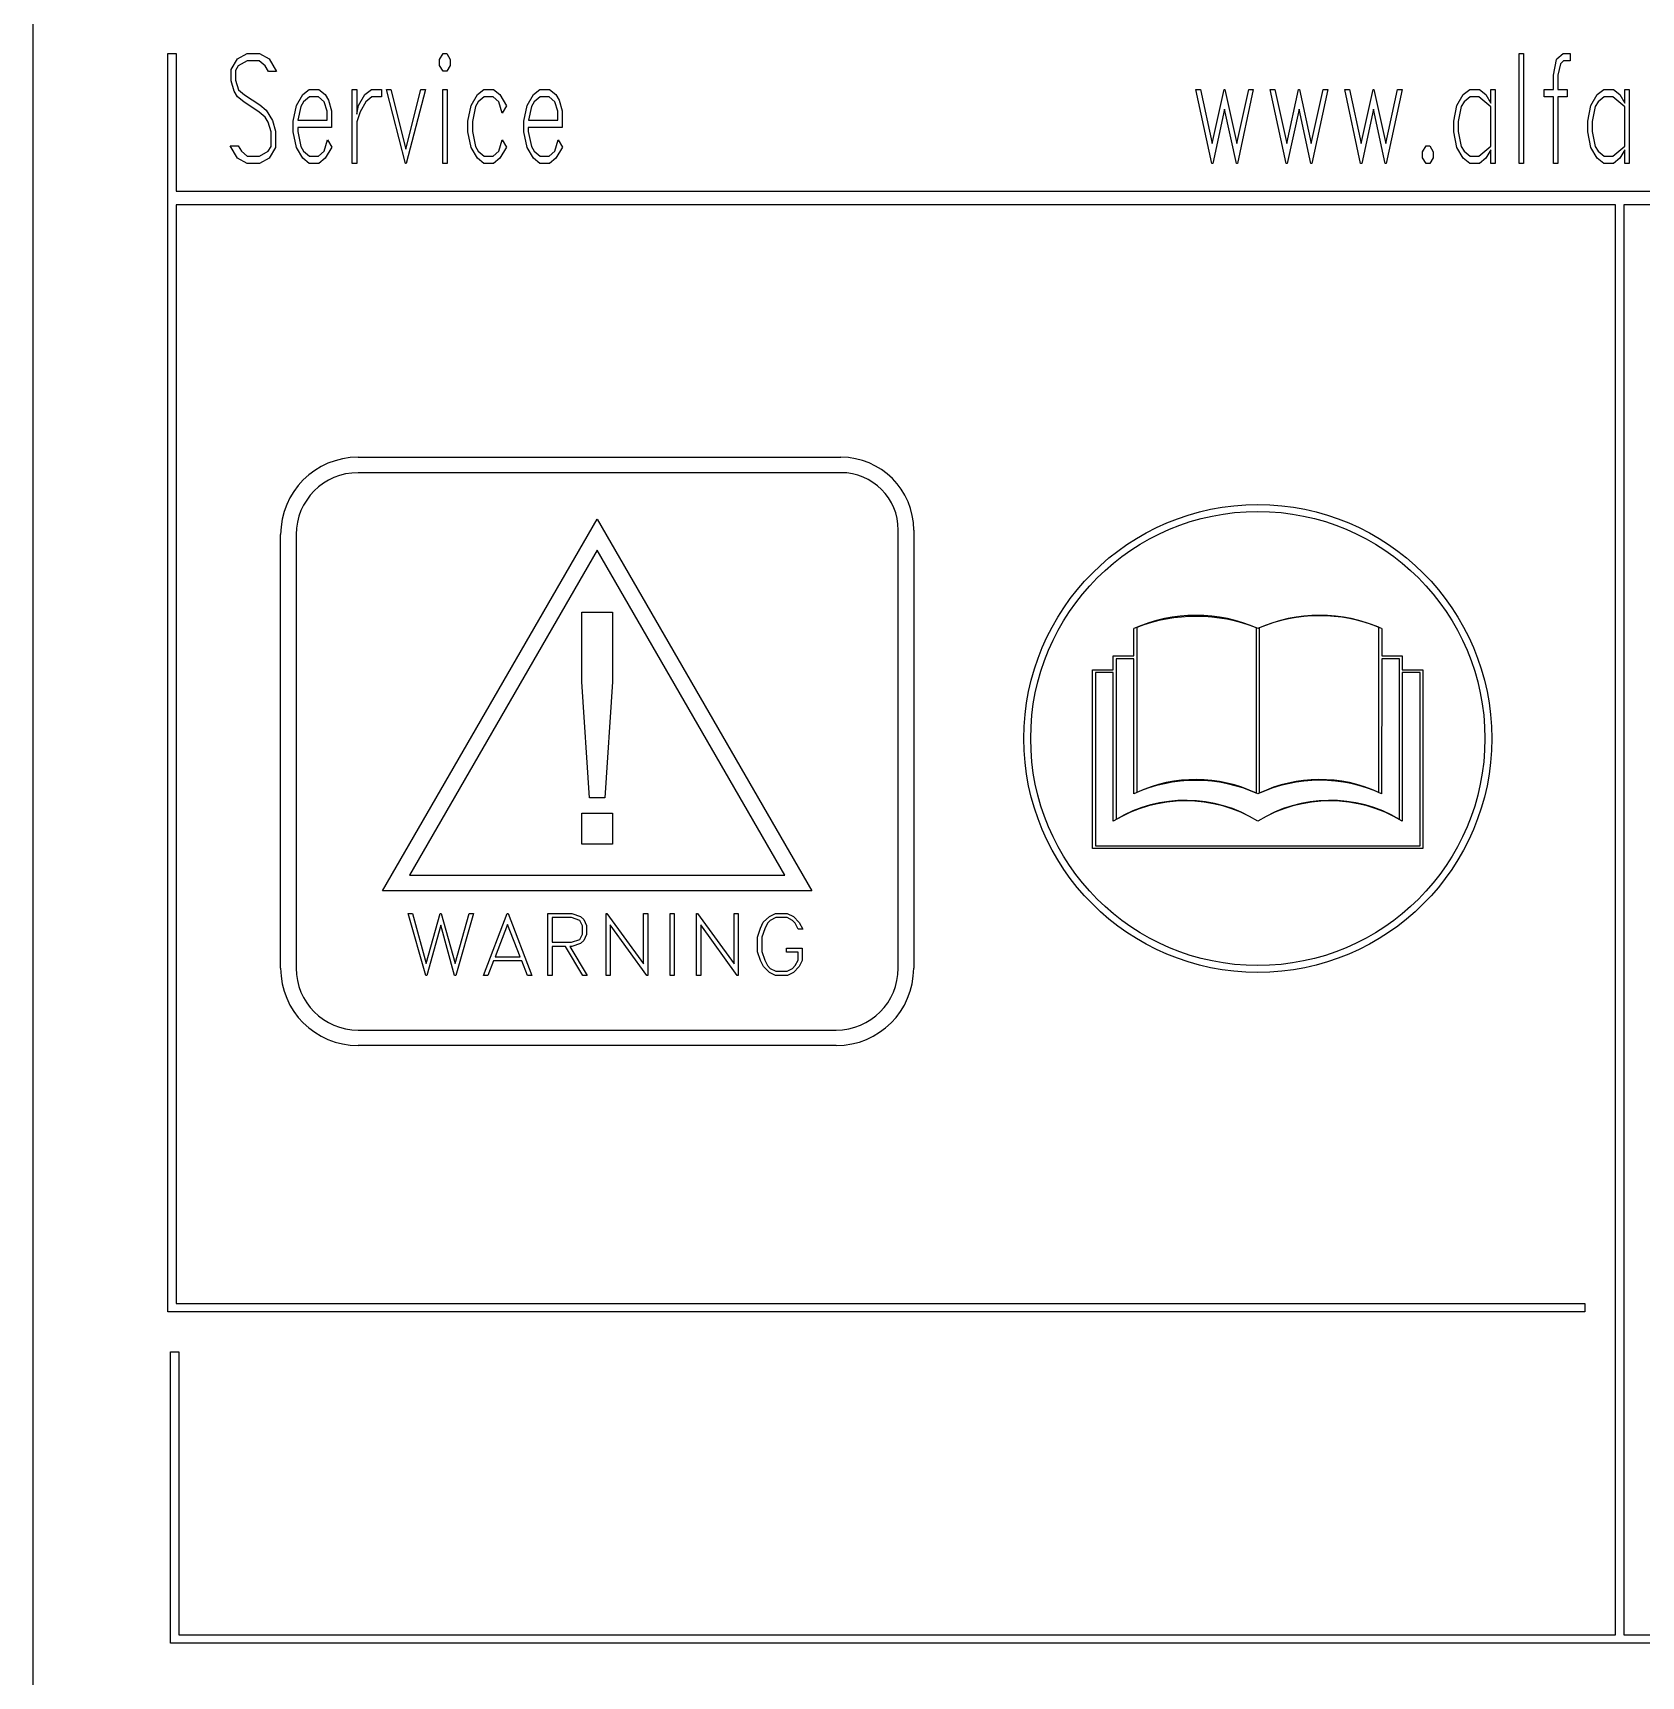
# Model space of a CAD drawing. Extents: x -181672 to 290600, y -29000 to 395522.
# Drawn here: x -170665.3 to -170606.9, y 30914.5 to 30974.2 of the extents above; entities that cross this region are included whole.
import ezdxf

# ---------------------------------------------------------------- set-up
doc = ezdxf.new("R2010")
doc.units = 0
doc.header["$LTSCALE"] = 10

# ---------------------------------------------------------------- blocks, each defined once
blk = doc.blocks.new('XFM7P20PCW$0$A$C29d41b1e')
for p, q in [((-58.5, 1247.5), (-58.5, 1044.5)), ((-53.596, 1063.19), (-53.596, 1108.903)), ((-53.596, 1108.903), (-53.296, 1108.903)), ((-53.296, 1108.903), (-53.296, 1103.904)), ((-51.298, 1108.319), (-51.063, 1108.71)), ((-51.063, 1108.71), (-50.717, 1108.904)), ((-50.717, 1108.904), (-50.262, 1108.904)), ((-50.262, 1108.904), (-49.92, 1108.71)), ((-49.92, 1108.71), (-49.644, 1108.256)), ((-43.722, 1108.692), (-43.596, 1108.904)), ((-43.722, 1108.472), (-43.722, 1108.692)), ((-43.596, 1108.904), (-43.465, 1108.904)), ((-43.465, 1108.904), (-43.335, 1108.692)), ((-43.335, 1108.692), (-43.335, 1108.472)), ((-4.51, 1104.904), (-4.51, 1108.904)), ((-4.51, 1108.904), (-4.346, 1108.904)), ((-4.346, 1108.904), (-4.346, 1104.904)), ((-3.259, 1108.122), (-3.147, 1108.681)), ((-3.147, 1108.681), (-3.132, 1108.71)), ((-3.132, 1108.71), (-2.905, 1108.904)), ((-2.905, 1108.904), (-2.648, 1108.904)), ((-2.648, 1108.904), (-2.648, 1108.632)), ((-51.298, 1107.917), (-51.298, 1108.319)), ((-51.037, 1108.45), (-51.137, 1108.282)), ((-51.137, 1108.282), (-51.137, 1107.939)), ((-50.713, 1108.632), (-51.037, 1108.45)), ((-50.273, 1108.632), (-50.713, 1108.632)), ((-50.057, 1108.45), (-50.273, 1108.632)), ((-49.942, 1108.256), (-50.057, 1108.45)), ((-49.644, 1108.256), (-49.942, 1108.256)), ((-43.596, 1108.26), (-43.722, 1108.472)), ((-43.465, 1108.26), (-43.596, 1108.26)), ((-43.335, 1108.472), (-43.465, 1108.26)), ((-3.259, 1107.6), (-3.259, 1108.122)), ((-3.009, 1108.532), (-3.095, 1108.111)), ((-3.095, 1108.111), (-3.095, 1107.6)), ((-2.89, 1108.632), (-3.009, 1108.532)), ((-2.648, 1108.632), (-2.89, 1108.632)), ((-51.182, 1107.53), (-51.298, 1107.917)), ((-51.067, 1107.332), (-51.182, 1107.53)), ((-51.137, 1107.939), (-51.029, 1107.586)), ((-51.029, 1107.586), (-50.817, 1107.407)), ((-48.698, 1107.411), (-48.463, 1107.6)), ((-48.463, 1107.6), (-48.113, 1107.6)), ((-48.113, 1107.6), (-47.882, 1107.411)), ((-46.895, 1104.904), (-46.895, 1107.6)), ((-46.895, 1107.6), (-46.731, 1107.6)), ((-46.731, 1107.6), (-46.731, 1106.699)), ((-46.437, 1107.411), (-46.203, 1107.6)), ((-46.203, 1107.6), (-45.838, 1107.6)), ((-45.838, 1107.6), (-45.838, 1107.329)), ((-44.962, 1104.904), (-45.659, 1107.6)), ((-45.659, 1107.6), (-45.491, 1107.6)), ((-45.491, 1107.6), (-44.947, 1105.433)), ((-44.947, 1105.433), (-44.404, 1107.6)), ((-44.24, 1107.6), (-44.933, 1104.904)), ((-44.404, 1107.6), (-44.24, 1107.6)), ((-43.61, 1104.904), (-43.61, 1107.6)), ((-43.61, 1107.6), (-43.447, 1107.6)), ((-43.447, 1107.6), (-43.447, 1104.904)), ((-42.352, 1107.411), (-42.117, 1107.6)), ((-42.117, 1107.6), (-41.767, 1107.6)), ((-41.767, 1107.6), (-41.536, 1107.411)), ((-40.318, 1107.411), (-40.083, 1107.6)), ((-40.083, 1107.6), (-39.733, 1107.6)), ((-39.733, 1107.6), (-39.502, 1107.411)), ((-15.672, 1104.904), (-16.25, 1107.6)), ((-16.25, 1107.6), (-16.082, 1107.6)), ((-16.082, 1107.6), (-15.654, 1105.63)), ((-15.654, 1105.63), (-15.222, 1107.6)), ((-15.222, 1107.6), (-15.192, 1107.6)), ((-15.192, 1107.6), (-14.76, 1105.63)), ((-14.76, 1105.63), (-14.332, 1107.6)), ((-14.164, 1107.6), (-14.741, 1104.904)), ((-14.332, 1107.6), (-14.164, 1107.6)), ((-12.968, 1104.904), (-13.546, 1107.6)), ((-13.546, 1107.6), (-13.378, 1107.6)), ((-13.378, 1107.6), (-12.95, 1105.63)), ((-12.95, 1105.63), (-12.518, 1107.6)), ((-12.518, 1107.6), (-12.488, 1107.6)), ((-12.488, 1107.6), (-12.056, 1105.63)), ((-12.056, 1105.63), (-11.628, 1107.6)), ((-11.46, 1107.6), (-12.037, 1104.904)), ((-11.628, 1107.6), (-11.46, 1107.6)), ((-10.264, 1104.904), (-10.842, 1107.6)), ((-10.842, 1107.6), (-10.674, 1107.6)), ((-10.674, 1107.6), (-10.246, 1105.63)), ((-10.246, 1105.63), (-9.814, 1107.6)), ((-9.814, 1107.6), (-9.784, 1107.6)), ((-9.784, 1107.6), (-9.352, 1105.63)), ((-9.352, 1105.63), (-8.924, 1107.6)), ((-8.756, 1107.6), (-9.333, 1104.904)), ((-8.924, 1107.6), (-8.756, 1107.6)), ((-6.536, 1107.411), (-6.302, 1107.6)), ((-6.302, 1107.6), (-5.952, 1107.6)), ((-5.952, 1107.6), (-5.721, 1107.411)), ((-5.538, 1107.101), (-5.538, 1107.6)), ((-5.538, 1107.6), (-5.374, 1107.6)), ((-5.374, 1107.6), (-5.374, 1104.904)), ((-3.594, 1107.329), (-3.594, 1107.6)), ((-3.594, 1107.6), (-3.259, 1107.6)), ((-3.095, 1107.6), (-2.76, 1107.6)), ((-2.76, 1107.6), (-2.76, 1107.329)), ((-1.669, 1107.411), (-1.434, 1107.6)), ((-1.434, 1107.6), (-1.084, 1107.6)), ((-1.084, 1107.6), (-0.853, 1107.411)), ((-0.67, 1107.101), (-0.67, 1107.6)), ((-0.67, 1107.6), (-0.507, 1107.6)), ((-0.507, 1107.6), (-0.507, 1104.904)), ((-50.836, 1107.146), (-51.067, 1107.332)), ((-50.281, 1106.774), (-50.836, 1107.146)), ((-50.817, 1107.407), (-50.258, 1107.034)), ((-50.258, 1107.034), (-50.028, 1106.848)), ((-49.041, 1106.446), (-48.925, 1107.019)), ((-48.925, 1107.019), (-48.698, 1107.411)), ((-48.769, 1106.979), (-48.869, 1106.483)), ((-48.664, 1107.146), (-48.769, 1106.979)), ((-48.448, 1107.329), (-48.664, 1107.146)), ((-48.128, 1107.329), (-48.448, 1107.329)), ((-47.916, 1107.154), (-48.128, 1107.329)), ((-47.812, 1106.803), (-47.916, 1107.154)), ((-47.882, 1107.411), (-47.763, 1107.213)), ((-47.763, 1107.213), (-47.648, 1106.822)), ((-46.731, 1106.699), (-46.668, 1107.019)), ((-46.668, 1107.019), (-46.437, 1107.411)), ((-46.404, 1107.146), (-46.609, 1106.785)), ((-46.191, 1107.329), (-46.404, 1107.146)), ((-45.838, 1107.329), (-46.191, 1107.329)), ((-42.694, 1106.446), (-42.579, 1107.019)), ((-42.579, 1107.019), (-42.352, 1107.411)), ((-42.422, 1106.979), (-42.534, 1106.435)), ((-42.318, 1107.146), (-42.422, 1106.979)), ((-42.102, 1107.329), (-42.318, 1107.146)), ((-41.782, 1107.329), (-42.102, 1107.329)), ((-41.569, 1107.15), (-41.782, 1107.329)), ((-41.447, 1106.736), (-41.569, 1107.15)), ((-41.536, 1107.411), (-41.29, 1106.997)), ((-41.29, 1106.997), (-41.447, 1106.736)), ((-40.661, 1106.446), (-40.545, 1107.019)), ((-40.545, 1107.019), (-40.318, 1107.411)), ((-40.389, 1106.979), (-40.489, 1106.483)), ((-40.285, 1107.146), (-40.389, 1106.979)), ((-40.069, 1107.329), (-40.285, 1107.146)), ((-39.748, 1107.329), (-40.069, 1107.329)), ((-39.536, 1107.154), (-39.748, 1107.329)), ((-39.432, 1106.803), (-39.536, 1107.154)), ((-39.502, 1107.411), (-39.383, 1107.213)), ((-39.383, 1107.213), (-39.268, 1106.822)), ((-15.207, 1106.878), (-15.635, 1104.904)), ((-14.778, 1104.904), (-15.207, 1106.878)), ((-12.503, 1106.878), (-12.931, 1104.904)), ((-12.075, 1104.904), (-12.503, 1106.878)), ((-9.799, 1106.878), (-10.227, 1104.904)), ((-9.371, 1104.904), (-9.799, 1106.878)), ((-6.879, 1106.446), (-6.764, 1107.019)), ((-6.764, 1107.019), (-6.536, 1107.411)), ((-6.607, 1106.979), (-6.719, 1106.435)), ((-6.503, 1107.146), (-6.607, 1106.979)), ((-6.287, 1107.329), (-6.503, 1107.146)), ((-5.967, 1107.329), (-6.287, 1107.329)), ((-5.538, 1106.971), (-5.967, 1107.329)), ((-5.721, 1107.411), (-5.538, 1107.101)), ((-5.538, 1105.533), (-5.538, 1106.971)), ((-3.259, 1107.329), (-3.594, 1107.329)), ((-3.259, 1104.904), (-3.259, 1107.329)), ((-2.76, 1107.329), (-3.095, 1107.329)), ((-3.095, 1107.329), (-3.095, 1104.904)), ((-2.011, 1106.446), (-1.896, 1107.019)), ((-1.896, 1107.019), (-1.669, 1107.411)), ((-1.739, 1106.979), (-1.851, 1106.435)), ((-1.635, 1107.146), (-1.739, 1106.979)), ((-1.419, 1107.329), (-1.635, 1107.146)), ((-1.099, 1107.329), (-1.419, 1107.329)), ((-0.67, 1106.971), (-1.099, 1107.329)), ((-0.853, 1107.411), (-0.67, 1107.101)), ((-0.67, 1105.533), (-0.67, 1106.971)), ((-50.057, 1106.587), (-50.281, 1106.774)), ((-49.953, 1106.412), (-50.057, 1106.587)), ((-50.028, 1106.848), (-49.797, 1106.465)), ((-49.845, 1106.055), (-49.953, 1106.412)), ((-49.797, 1106.465), (-49.681, 1106.077)), ((-49.041, 1106.059), (-49.041, 1106.446)), ((-48.869, 1106.483), (-47.812, 1106.483)), ((-47.812, 1106.483), (-47.812, 1106.803)), ((-47.648, 1106.822), (-47.648, 1106.211)), ((-46.609, 1106.785), (-46.731, 1106.427)), ((-46.731, 1106.427), (-46.731, 1104.904)), ((-42.694, 1106.059), (-42.694, 1106.446)), ((-42.534, 1106.435), (-42.534, 1106.073)), ((-40.661, 1106.059), (-40.661, 1106.446)), ((-40.489, 1106.483), (-39.432, 1106.483)), ((-39.432, 1106.483), (-39.432, 1106.803)), ((-39.268, 1106.822), (-39.268, 1106.211)), ((-6.879, 1106.059), (-6.879, 1106.446)), ((-6.719, 1106.435), (-6.719, 1106.073)), ((-2.011, 1106.059), (-2.011, 1106.446)), ((-1.851, 1106.435), (-1.851, 1106.073)), ((-49.845, 1105.526), (-49.845, 1106.055)), ((-49.681, 1106.077), (-49.681, 1105.489)), ((-48.925, 1105.485), (-49.041, 1106.059)), ((-47.648, 1106.211), (-48.88, 1106.211)), ((-48.88, 1106.211), (-48.88, 1106.073)), ((-48.88, 1106.073), (-48.769, 1105.53)), ((-47.916, 1105.355), (-47.793, 1105.768)), ((-47.793, 1105.768), (-47.636, 1105.507)), ((-42.579, 1105.485), (-42.694, 1106.059)), ((-42.534, 1106.073), (-42.422, 1105.53)), ((-41.569, 1105.355), (-41.447, 1105.768)), ((-41.447, 1105.768), (-41.29, 1105.507)), ((-40.545, 1105.485), (-40.661, 1106.059)), ((-39.268, 1106.211), (-40.501, 1106.211)), ((-40.501, 1106.211), (-40.501, 1106.073)), ((-40.501, 1106.073), (-40.389, 1105.53)), ((-39.536, 1105.355), (-39.413, 1105.768)), ((-39.413, 1105.768), (-39.257, 1105.507)), ((-6.764, 1105.485), (-6.879, 1106.059)), ((-6.719, 1106.073), (-6.607, 1105.53)), ((-1.896, 1105.485), (-2.011, 1106.059)), ((-1.851, 1106.073), (-1.739, 1105.53)), ((-51.063, 1105.098), (-51.335, 1105.552)), ((-51.335, 1105.552), (-51.041, 1105.552)), ((-50.717, 1104.904), (-51.063, 1105.098)), ((-51.041, 1105.552), (-50.921, 1105.358)), ((-50.921, 1105.358), (-50.709, 1105.176)), ((-50.709, 1105.176), (-50.27, 1105.176)), ((-50.27, 1105.176), (-49.946, 1105.358)), ((-49.92, 1105.098), (-50.262, 1104.904)), ((-49.946, 1105.358), (-49.845, 1105.526)), ((-49.681, 1105.489), (-49.92, 1105.098)), ((-48.698, 1105.098), (-48.925, 1105.485)), ((-48.769, 1105.53), (-48.664, 1105.358)), ((-48.463, 1104.904), (-48.698, 1105.098)), ((-48.664, 1105.358), (-48.448, 1105.176)), ((-48.448, 1105.176), (-48.128, 1105.176)), ((-48.128, 1105.176), (-47.916, 1105.355)), ((-47.882, 1105.098), (-48.113, 1104.904)), ((-47.636, 1105.507), (-47.882, 1105.098)), ((-42.352, 1105.098), (-42.579, 1105.485)), ((-42.422, 1105.53), (-42.318, 1105.358)), ((-42.117, 1104.904), (-42.352, 1105.098)), ((-42.318, 1105.358), (-42.102, 1105.176)), ((-42.102, 1105.176), (-41.782, 1105.176)), ((-41.782, 1105.176), (-41.569, 1105.355)), ((-41.536, 1105.098), (-41.767, 1104.904)), ((-41.29, 1105.507), (-41.536, 1105.098)), ((-40.318, 1105.098), (-40.545, 1105.485)), ((-40.389, 1105.53), (-40.285, 1105.358)), ((-40.083, 1104.904), (-40.318, 1105.098)), ((-40.285, 1105.358), (-40.069, 1105.176)), ((-40.069, 1105.176), (-39.748, 1105.176)), ((-39.748, 1105.176), (-39.536, 1105.355)), ((-39.502, 1105.098), (-39.733, 1104.904)), ((-39.257, 1105.507), (-39.502, 1105.098)), ((-8.015, 1105.336), (-7.888, 1105.548)), ((-8.015, 1105.116), (-8.015, 1105.336)), ((-7.888, 1104.904), (-8.015, 1105.116)), ((-7.888, 1105.548), (-7.754, 1105.548)), ((-7.754, 1105.548), (-7.628, 1105.336)), ((-7.628, 1105.116), (-7.754, 1104.904)), ((-7.628, 1105.336), (-7.628, 1105.116)), ((-6.536, 1105.098), (-6.764, 1105.485)), ((-6.607, 1105.53), (-6.503, 1105.358)), ((-6.302, 1104.904), (-6.536, 1105.098)), ((-6.503, 1105.358), (-6.287, 1105.176)), ((-6.287, 1105.176), (-5.967, 1105.176)), ((-5.967, 1105.176), (-5.538, 1105.533)), ((-5.721, 1105.098), (-5.952, 1104.904)), ((-5.538, 1105.407), (-5.721, 1105.098)), ((-5.538, 1104.904), (-5.538, 1105.407)), ((-1.669, 1105.098), (-1.896, 1105.485)), ((-1.739, 1105.53), (-1.635, 1105.358)), ((-1.434, 1104.904), (-1.669, 1105.098)), ((-1.635, 1105.358), (-1.419, 1105.176)), ((-1.419, 1105.176), (-1.099, 1105.176)), ((-1.099, 1105.176), (-0.67, 1105.533)), ((-0.853, 1105.098), (-1.084, 1104.904)), ((-0.67, 1105.407), (-0.853, 1105.098)), ((-0.67, 1104.904), (-0.67, 1105.407)), ((-50.262, 1104.904), (-50.717, 1104.904)), ((-48.113, 1104.904), (-48.463, 1104.904)), ((-46.731, 1104.904), (-46.895, 1104.904)), ((-44.933, 1104.904), (-44.962, 1104.904)), ((-43.447, 1104.904), (-43.61, 1104.904)), ((-41.767, 1104.904), (-42.117, 1104.904)), ((-39.733, 1104.904), (-40.083, 1104.904)), ((-15.635, 1104.904), (-15.672, 1104.904)), ((-14.741, 1104.904), (-14.778, 1104.904)), ((-12.931, 1104.904), (-12.968, 1104.904)), ((-12.037, 1104.904), (-12.075, 1104.904)), ((-10.227, 1104.904), (-10.264, 1104.904)), ((-9.333, 1104.904), (-9.371, 1104.904)), ((-7.754, 1104.904), (-7.888, 1104.904)), ((-5.952, 1104.904), (-6.302, 1104.904)), ((-5.374, 1104.904), (-5.538, 1104.904)), ((-4.346, 1104.904), (-4.51, 1104.904)), ((-3.095, 1104.904), (-3.259, 1104.904)), ((-1.084, 1104.904), (-1.434, 1104.904)), ((-0.507, 1104.904), (-0.67, 1104.904)), ((-53.296, 1103.904), (52.382, 1103.904)), ((-1, 1103.403), (-53.296, 1103.403)), ((-53.296, 1103.403), (-53.296, 1063.49)), ((-1, 1051.453), (-1, 1103.403)), ((52.382, 1103.403), (-0.7, 1103.403)), ((-0.7, 1103.403), (-0.7, 1051.453)), ((-46.687, 1094.237), (-29.144, 1094.237)), ((-29.144, 1093.674), (-46.687, 1093.674)), ((-45.794, 1078.487), (-38, 1091.987)), ((-38, 1091.987), (-30.206, 1078.487)), ((-49.5, 1075.674), (-49.5, 1091.424)), ((-48.937, 1091.424), (-48.937, 1075.674)), ((-27.062, 1075.674), (-27.062, 1091.592)), ((-26.5, 1091.592), (-26.5, 1075.674)), ((-38, 1090.862), (-44.82, 1079.049)), ((-31.18, 1079.049), (-38, 1090.862)), ((-38.562, 1088.612), (-37.437, 1088.612)), ((-38.562, 1086.08), (-38.562, 1088.612)), ((-37.437, 1088.612), (-37.437, 1086.08)), ((-18.5, 1087.016), (-18.5, 1088.016)), ((-18.4, 1088.055), (-18.399, 1082.059)), ((-14.05, 1082.03), (-14.05, 1088.036)), ((-13.95, 1088.037), (-13.95, 1082.03)), ((-9.601, 1082.059), (-9.6, 1088.058)), ((-9.5, 1088.016), (-9.5, 1087.016)), ((-19.25, 1086.516), (-19.25, 1087.016)), ((-19.25, 1087.016), (-18.5, 1087.016)), ((-19.15, 1086.916), (-19.15, 1081.077)), ((-18.5, 1086.916), (-19.15, 1086.916)), ((-18.499, 1082.011), (-18.5, 1086.916)), ((-9.5, 1086.916), (-9.501, 1082.011)), ((-9.5, 1087.016), (-8.75, 1087.015)), ((-8.85, 1086.916), (-9.5, 1086.916)), ((-8.85, 1081.077), (-8.85, 1086.916)), ((-8.75, 1087.015), (-8.75, 1086.516)), ((-38.281, 1081.862), (-38.562, 1086.08)), ((-37.437, 1086.08), (-37.719, 1081.862)), ((-20, 1080.016), (-20, 1086.516)), ((-20, 1086.516), (-19.25, 1086.516)), ((-19.9, 1086.416), (-19.9, 1080.116)), ((-19.25, 1086.416), (-19.9, 1086.416)), ((-19.25, 1081.016), (-19.25, 1086.416)), ((-8.75, 1086.516), (-8, 1086.516)), ((-8.1, 1086.416), (-8.75, 1086.416)), ((-8.75, 1086.416), (-8.75, 1081.016)), ((-8.1, 1080.116), (-8.1, 1086.416)), ((-8, 1086.516), (-8, 1080.016)), ((-37.719, 1081.862), (-38.281, 1081.862)), ((-38.562, 1081.299), (-37.437, 1081.299)), ((-38.562, 1080.174), (-38.562, 1081.299)), ((-37.437, 1081.299), (-37.437, 1080.174)), ((-37.437, 1080.174), (-38.562, 1080.174)), ((-8, 1080.016), (-20, 1080.016)), ((-19.9, 1080.116), (-8.1, 1080.116)), ((-44.82, 1079.049), (-31.18, 1079.049)), ((-30.206, 1078.487), (-45.794, 1078.487)), ((-44.868, 1077.662), (-44.711, 1077.662)), ((-44.224, 1075.412), (-44.868, 1077.662)), ((-44.711, 1077.662), (-44.207, 1075.841)), ((-44.207, 1075.841), (-43.7, 1077.662)), ((-43.7, 1077.662), (-43.663, 1077.662)), ((-43.663, 1077.662), (-43.158, 1075.841)), ((-43.158, 1075.841), (-42.652, 1077.662)), ((-42.497, 1077.662), (-43.14, 1075.412)), ((-42.652, 1077.662), (-42.497, 1077.662)), ((-42.129, 1075.412), (-41.268, 1077.662)), ((-41.268, 1077.662), (-41.237, 1077.662)), ((-41.237, 1077.662), (-40.379, 1075.412)), ((-39.793, 1077.662), (-38.926, 1077.662)), ((-39.793, 1075.412), (-39.793, 1077.662)), ((-38.926, 1077.662), (-38.604, 1077.553)), ((-37.679, 1077.662), (-37.643, 1077.662)), ((-37.679, 1075.412), (-37.679, 1077.662)), ((-37.643, 1077.662), (-36.314, 1075.826)), ((-36.314, 1077.662), (-36.161, 1077.662)), ((-36.314, 1075.826), (-36.314, 1077.662)), ((-36.161, 1077.662), (-36.161, 1075.412)), ((-35.354, 1077.662), (-35.201, 1077.662)), ((-35.354, 1075.412), (-35.354, 1077.662)), ((-35.201, 1077.662), (-35.201, 1075.412)), ((-34.391, 1077.662), (-34.355, 1077.662)), ((-34.391, 1075.412), (-34.391, 1077.662)), ((-34.355, 1077.662), (-33.026, 1075.826)), ((-33.026, 1077.662), (-32.873, 1077.662)), ((-33.026, 1075.826), (-33.026, 1077.662)), ((-32.873, 1077.662), (-32.873, 1075.412)), ((-31.741, 1077.553), (-31.523, 1077.662)), ((-31.523, 1077.662), (-31.092, 1077.662)), ((-31.092, 1077.662), (-30.872, 1077.553)), ((-43.684, 1077.233), (-44.188, 1075.412)), ((-43.177, 1075.412), (-43.684, 1077.233)), ((-41.254, 1077.256), (-41.708, 1076.088)), ((-40.8, 1076.088), (-41.254, 1077.256)), ((-38.935, 1077.509), (-39.64, 1077.509)), ((-39.64, 1077.509), (-39.64, 1076.613)), ((-38.633, 1077.406), (-38.935, 1077.509)), ((-38.535, 1077.212), (-38.633, 1077.406)), ((-38.604, 1077.553), (-38.489, 1077.444)), ((-38.535, 1076.91), (-38.535, 1077.212)), ((-38.489, 1077.444), (-38.382, 1077.224)), ((-38.382, 1077.224), (-38.382, 1076.898)), ((-37.526, 1077.247), (-37.526, 1075.412)), ((-36.197, 1075.412), (-37.526, 1077.247)), ((-34.238, 1077.247), (-34.238, 1075.412)), ((-32.909, 1075.412), (-34.238, 1077.247)), ((-32.17, 1076.801), (-32.061, 1077.122)), ((-32.061, 1077.122), (-31.975, 1077.339)), ((-31.915, 1077.105), (-32.017, 1076.795)), ((-31.975, 1077.339), (-31.741, 1077.553)), ((-31.81, 1077.308), (-31.915, 1077.105)), ((-31.712, 1077.406), (-31.81, 1077.308)), ((-31.511, 1077.509), (-31.712, 1077.406)), ((-31.103, 1077.509), (-31.511, 1077.509)), ((-30.904, 1077.406), (-31.103, 1077.509)), ((-30.803, 1077.308), (-30.904, 1077.406)), ((-30.872, 1077.553), (-30.657, 1077.337)), ((-30.692, 1077.088), (-30.803, 1077.308)), ((-30.533, 1077.088), (-30.692, 1077.088)), ((-30.657, 1077.337), (-30.533, 1077.088)), ((-39.64, 1076.613), (-38.935, 1076.613)), ((-39.64, 1076.46), (-39.64, 1075.412)), ((-39.154, 1076.46), (-39.64, 1076.46)), ((-38.524, 1075.412), (-39.154, 1076.46)), ((-38.991, 1076.46), (-38.363, 1075.412)), ((-38.926, 1076.46), (-38.991, 1076.46)), ((-38.935, 1076.613), (-38.633, 1076.716)), ((-38.604, 1076.569), (-38.926, 1076.46)), ((-38.633, 1076.716), (-38.535, 1076.91)), ((-38.489, 1076.678), (-38.604, 1076.569)), ((-38.382, 1076.898), (-38.489, 1076.678)), ((-32.17, 1076.272), (-32.17, 1076.801)), ((-32.017, 1076.795), (-32.017, 1076.278)), ((-41.764, 1075.935), (-41.972, 1075.412)), ((-40.741, 1075.935), (-41.764, 1075.935)), ((-41.708, 1076.088), (-40.8, 1076.088)), ((-40.534, 1075.412), (-40.741, 1075.935)), ((-32.061, 1075.952), (-32.17, 1076.272)), ((-31.959, 1075.734), (-32.061, 1075.952)), ((-32.017, 1076.278), (-31.915, 1075.968)), ((-31.915, 1075.968), (-31.81, 1075.765)), ((-31.121, 1076.404), (-30.548, 1076.404)), ((-31.121, 1076.251), (-31.121, 1076.404)), ((-30.701, 1076.251), (-31.121, 1076.251)), ((-30.803, 1075.768), (-30.701, 1075.966)), ((-30.701, 1075.966), (-30.701, 1076.251)), ((-30.548, 1075.954), (-30.657, 1075.736)), ((-30.548, 1076.404), (-30.548, 1075.954)), ((-44.188, 1075.412), (-44.224, 1075.412)), ((-43.14, 1075.412), (-43.177, 1075.412)), ((-41.972, 1075.412), (-42.129, 1075.412)), ((-40.379, 1075.412), (-40.534, 1075.412)), ((-39.64, 1075.412), (-39.793, 1075.412)), ((-38.363, 1075.412), (-38.524, 1075.412)), ((-37.526, 1075.412), (-37.679, 1075.412)), ((-36.161, 1075.412), (-36.197, 1075.412)), ((-35.201, 1075.412), (-35.354, 1075.412)), ((-34.238, 1075.412), (-34.391, 1075.412)), ((-32.873, 1075.412), (-32.909, 1075.412)), ((-31.741, 1075.521), (-31.959, 1075.734)), ((-31.81, 1075.765), (-31.712, 1075.667)), ((-31.523, 1075.412), (-31.741, 1075.521)), ((-31.712, 1075.667), (-31.509, 1075.565)), ((-31.09, 1075.412), (-31.523, 1075.412)), ((-31.509, 1075.565), (-31.103, 1075.565)), ((-31.103, 1075.565), (-30.902, 1075.667)), ((-30.872, 1075.521), (-31.09, 1075.412)), ((-30.902, 1075.667), (-30.803, 1075.768)), ((-30.657, 1075.736), (-30.872, 1075.521)), ((-46.687, 1073.424), (-29.312, 1073.424)), ((-29.312, 1072.862), (-46.687, 1072.862)), ((-53.296, 1063.49), (-2.118, 1063.49)), ((-2.118, 1063.49), (-2.118, 1063.19)), ((-2.118, 1063.19), (-53.596, 1063.19)), ((-53.5, 1051.153), (-53.5, 1061.731)), ((-53.5, 1061.731), (-53.2, 1061.731)), ((-53.2, 1061.731), (-53.2, 1051.453)), ((-53.2, 1051.453), (-1, 1051.453)), ((-0.7, 1051.453), (49.396, 1051.453)), ((49.4, 1051.153), (-53.5, 1051.153))]:
    blk.add_line(p, q)
for radius in [8.5, 8.25]:
    blk.add_circle((-14, 1084.016), radius)
for centre, radius, start, end in [((-46.687, 1091.424), 2.812, 90, 180), ((-29.144, 1091.592), 2.644, 0, 90), ((-46.687, 1091.424), 2.25, 90, 180), ((-29.144, 1091.592), 2.082, 0, 90), ((-16.25, 1082.929), 5.562, 66.14053, 113.85625), ((-16.25, 1082.453), 6.001, 68.4941, 110.99054), ((-11.75, 1082.929), 5.562, 66.1438, 113.85955), ((-11.75, 1082.765), 5.712, 67.89414, 112.65151), ((-16.256, 1077.07), 5.426, 65.4335, 114.41712), ((-16.256, 1077.383), 5.143, 64.6065, 114.63067), ((-11.744, 1077.095), 5.404, 65.47652, 114.67354), ((-11.744, 1077.383), 5.143, 65.36962, 115.39387), ((-16.625, 1076.684), 5.066, 58.78773, 121.21227), ((-16.625, 1076.831), 4.94, 57.8999, 120.74088), ((-11.375, 1076.831), 4.94, 59.25912, 122.1001), ((-11.375, 1076.684), 5.066, 58.78773, 121.21227), ((-46.687, 1075.674), 2.812, 180, 270), ((-46.687, 1075.674), 2.25, 180, 270), ((-29.312, 1075.674), 2.812, 270, 0), ((-29.312, 1075.674), 2.25, 270, 0)]:
    blk.add_arc(centre, radius, start, end)
blk = doc.blocks.new('XFM7P20PCW')
blk.add_blockref('XFM7P20PCW$0$A$C29d41b1e', (-170606.83737, 29864.56704))

msp = doc.modelspace()

# ---------------------------------------------------------------- block references
msp.add_blockref('XFM7P20PCW', (0, 0))

doc.saveas('drawing.dxf')
